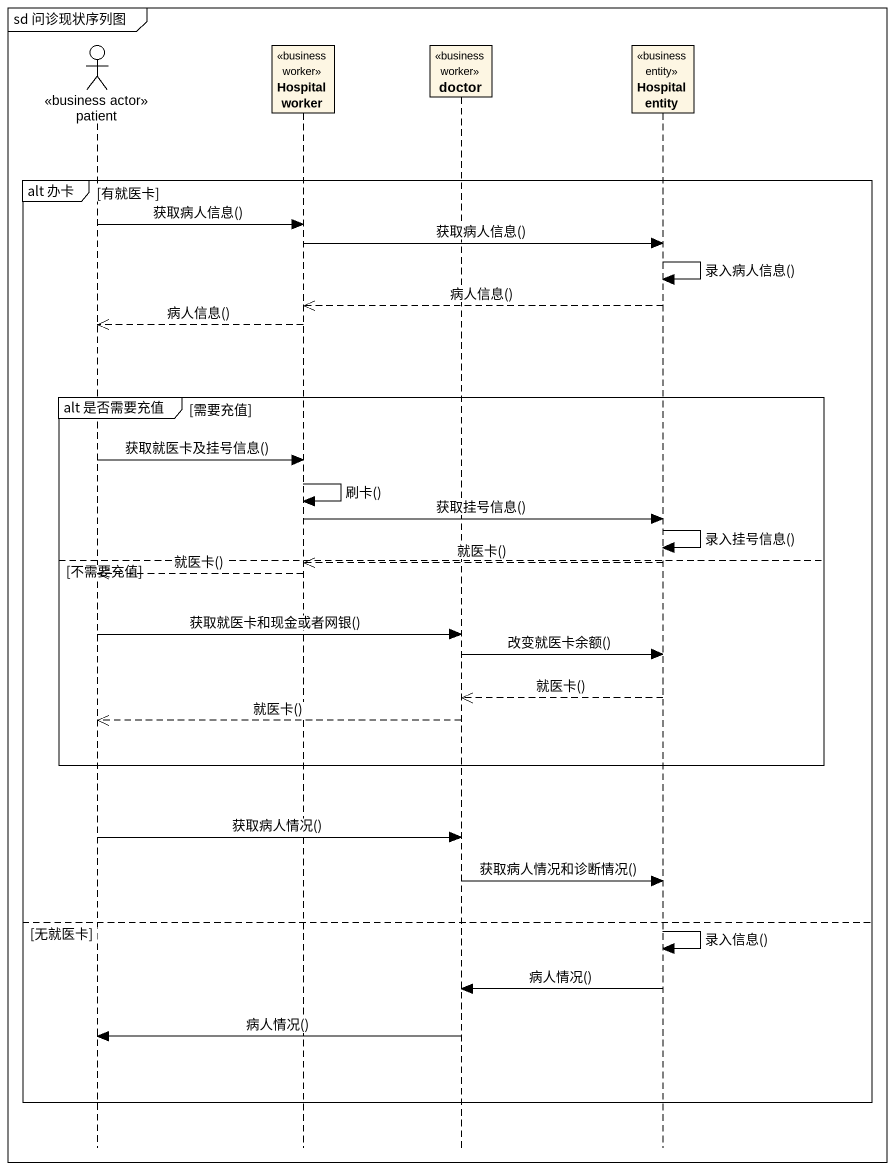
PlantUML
@startuml
mainframe sd 问诊现状序列图
hide footbox
actor patient <<business actor>>
participant "Hospital worker" as Hospital_worker <<business worker>>
participant doctor <<business worker>>
participant "Hospital entity" as Hospital_entity <<business entity>>

group alt 办卡 [有就医卡]
  patient -> Hospital_worker : 获取病人信息()
  Hospital_worker -> Hospital_entity : 获取病人信息()
  Hospital_entity -> Hospital_entity : 录入病人信息()
  Hospital_entity -->> Hospital_worker : 病人信息()
  Hospital_worker -->> patient : 病人信息()
  group alt 是否需要充值 [需要充值]
    patient -> Hospital_worker : 获取就医卡及挂号信息()
    Hospital_worker -> Hospital_worker : 刷卡()
    Hospital_worker -> Hospital_entity : 获取挂号信息()
    Hospital_entity -> Hospital_entity : 录入挂号信息()
  else 不需要充值
    Hospital_entity -->> Hospital_worker : 就医卡()
    Hospital_worker -->> patient : 就医卡()
    patient -> doctor : 获取就医卡和现金或者网银()
    doctor -> Hospital_entity : 改变就医卡余额()
    Hospital_entity -->> doctor : 就医卡()
    doctor -->> patient : 就医卡()
  end
  patient -> doctor : 获取病人情况()
  doctor -> Hospital_entity : 获取病人情况和诊断情况()
else 无就医卡
  Hospital_entity -> Hospital_entity : 录入信息()
  Hospital_entity -> doctor : 病人情况()
  doctor -> patient : 病人情况()
end
@enduml
